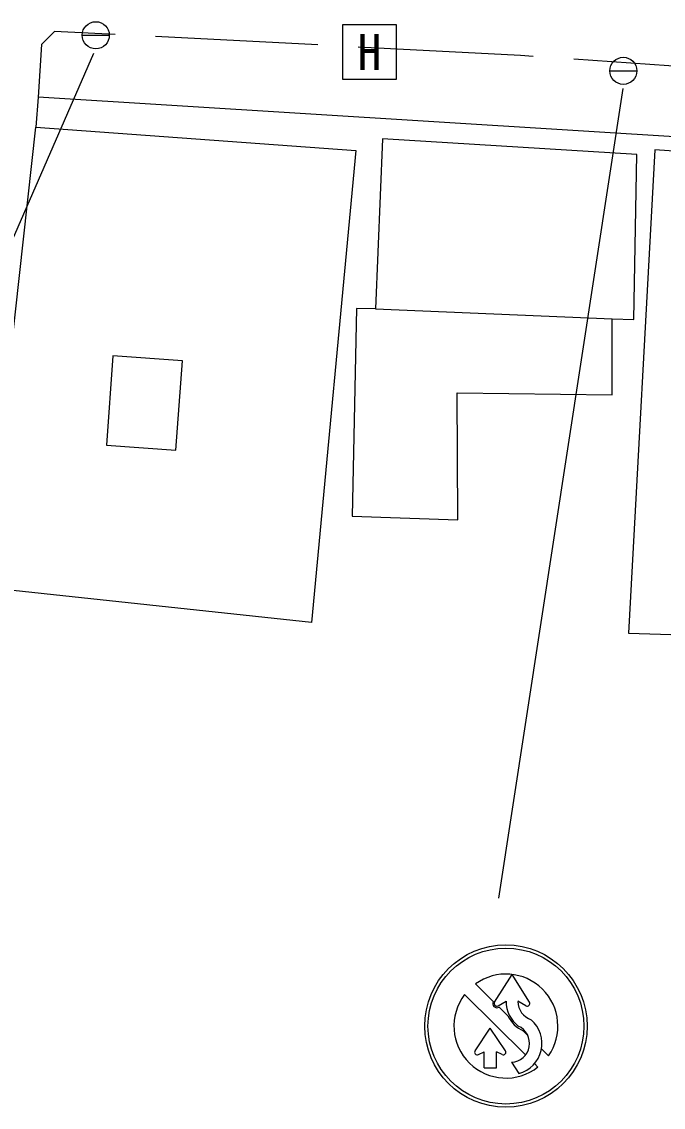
# Model space of a CAD drawing. Units: millimetres, scale not verified. Extents: x 40000 to 680000, y 20000 to 380000.
# Drawn here: x 266840 to 290549, y 250318 to 290415 of the extents above; entities that cross this region are included whole.
import ezdxf
from ezdxf.enums import TextEntityAlignment as Align

# ---------------------------------------------------------------- set-up
doc = ezdxf.new("R2010")
doc.units = ezdxf.units.MM
doc.header["$LTSCALE"] = 1000
doc.linetypes.add('DASHED', pattern=[7.5, 6, -1.5])
for name, color, linetype, lineweight in [('M-BGD', 7, 'Continuous', 25), ('M-BGD-EXST', 7, 'Continuous', 25), ('M-STR-STRC', 7, 'Continuous', 25)]:
    doc.layers.add(name, color=color, linetype=linetype, lineweight=lineweight)
doc.styles.add('ＭＳ ゴシック', font='')
doc.styles.get('ＭＳ ゴシック').set_extended_font_data('MS Gothic')

msp = doc.modelspace()

# ---------------------------------------------------------------- linework, layer by layer
at = {"layer": 'M-BGD'}
for p, q in [((279917, 279809), (288665, 279444)), ((270213, 278075), (269976, 274773)), ((272776, 277890), (270213, 278075)), ((272539, 274589), (272776, 277890)), ((269976, 274773), (272539, 274589))]:
    msp.add_line(p, q, dxfattribs=at)
at = {"layer": 'M-BGD', "linetype": 'DASHED'}
msp.add_lwpolyline([(309572, 282741), (309784, 285029), (308186, 287551), (285269, 289169), (268048, 290057), (267576, 289573), (267443, 287625)], dxfattribs=at)
at = {"layer": 'M-BGD'}
for points in [[(308100, 254366), (309572, 282741), (306572, 285194), (267443, 287625), (267360, 286521)], [(265246, 267403), (267360, 286521), (279185, 285658), (277545, 268223), (265479, 269516)]]:
    msp.add_lwpolyline(points, dxfattribs=at)
for points in [[(280169, 286091), (279917, 279809), (279206, 279827), (279052, 272153), (282957, 272016), (282930, 276713), (288665, 276632), (288665, 279444), (289457, 279417), (289566, 285507)], [(290230, 285684), (289262, 267836), (300645, 267468), (301659, 284887)]]:
    msp.add_lwpolyline(points, close=True, dxfattribs=at)
at = {"layer": 'M-BGD-EXST'}
for p, q in [((269077, 289915), (270077, 289915)), ((288570, 288601), (289570, 288601))]:
    msp.add_line(p, q, dxfattribs=at)
msp.add_lwpolyline([(278693, 288296), (280693, 288296), (280693, 290296), (278693, 290296)], close=True, dxfattribs=at)
for centre in [(269577, 289915), (289070, 288601)]:
    msp.add_circle(centre, 500, dxfattribs=at)
at = {"layer": 'M-STR-STRC'}
for p, q in [((269487, 289246), (258533, 264096)), ((289056, 287944), (284456, 258044)), ((284317, 254202), (284958, 255224)), ((285600, 254202), (284958, 255224)), ((283608, 254874), (284263, 254229)), ((283203, 254479), (285462, 252254)), ((284445, 254067), (284740, 254232)), ((285471, 254067), (285177, 254232)), ((284478, 254017), (284805, 253695)), ((283591, 252403), (284155, 253242)), ((284719, 252403), (284155, 253242)), ((285371, 253137), (285544, 252967)), ((283714, 252264), (283930, 252372)), ((283930, 251772), (283930, 252372)), ((284596, 252264), (284380, 252372)), ((284380, 251772), (284380, 252372)), ((286046, 252472), (286306, 252217)), ((284942, 251981), (285212, 251562)), ((285790, 251930), (285917, 251806)), ((283930, 251772), (284380, 251772))]:
    msp.add_line(p, q, dxfattribs=at)
for radius in [3000, 2880]:
    msp.add_circle((284733, 253318), radius, dxfattribs=at)
for centre, radius, start, end in [((284733, 253318), 1920, 325.0148, 125.8468), ((284733, 253318), 1920, 142.7921, 308.0695), ((284398, 254151), 156, 150.1221, 300.7394), ((285889, 254230), 1149, 179.8796, 232.342), ((285889, 254230), 713, 179.8796, 251.9158), ((284398, 254151), 96, 147.8984, 299.2433), ((285518, 254151), 96, 240.7567, 32.1016), ((285889, 254230), 1209, 206.2323, 244.6292), ((284907, 252679), 1158, 285.25, 48.9104), ((284907, 252679), 699, 272.8881, 66.3685), ((283671, 252350), 96, 146.0826, 296.565), ((284639, 252350), 96, 243.4349, 33.9174)]:
    msp.add_arc(centre, radius, start, end, dxfattribs=at)

# ---------------------------------------------------------------- texts
at = {"layer": 'M-BGD-EXST', "style": 'ＭＳ ゴシック'}
msp.add_text('H', height=1320, dxfattribs=at).set_placement((279693, 289296), align=Align.MIDDLE_CENTER)

doc.saveas('drawing.dxf')
